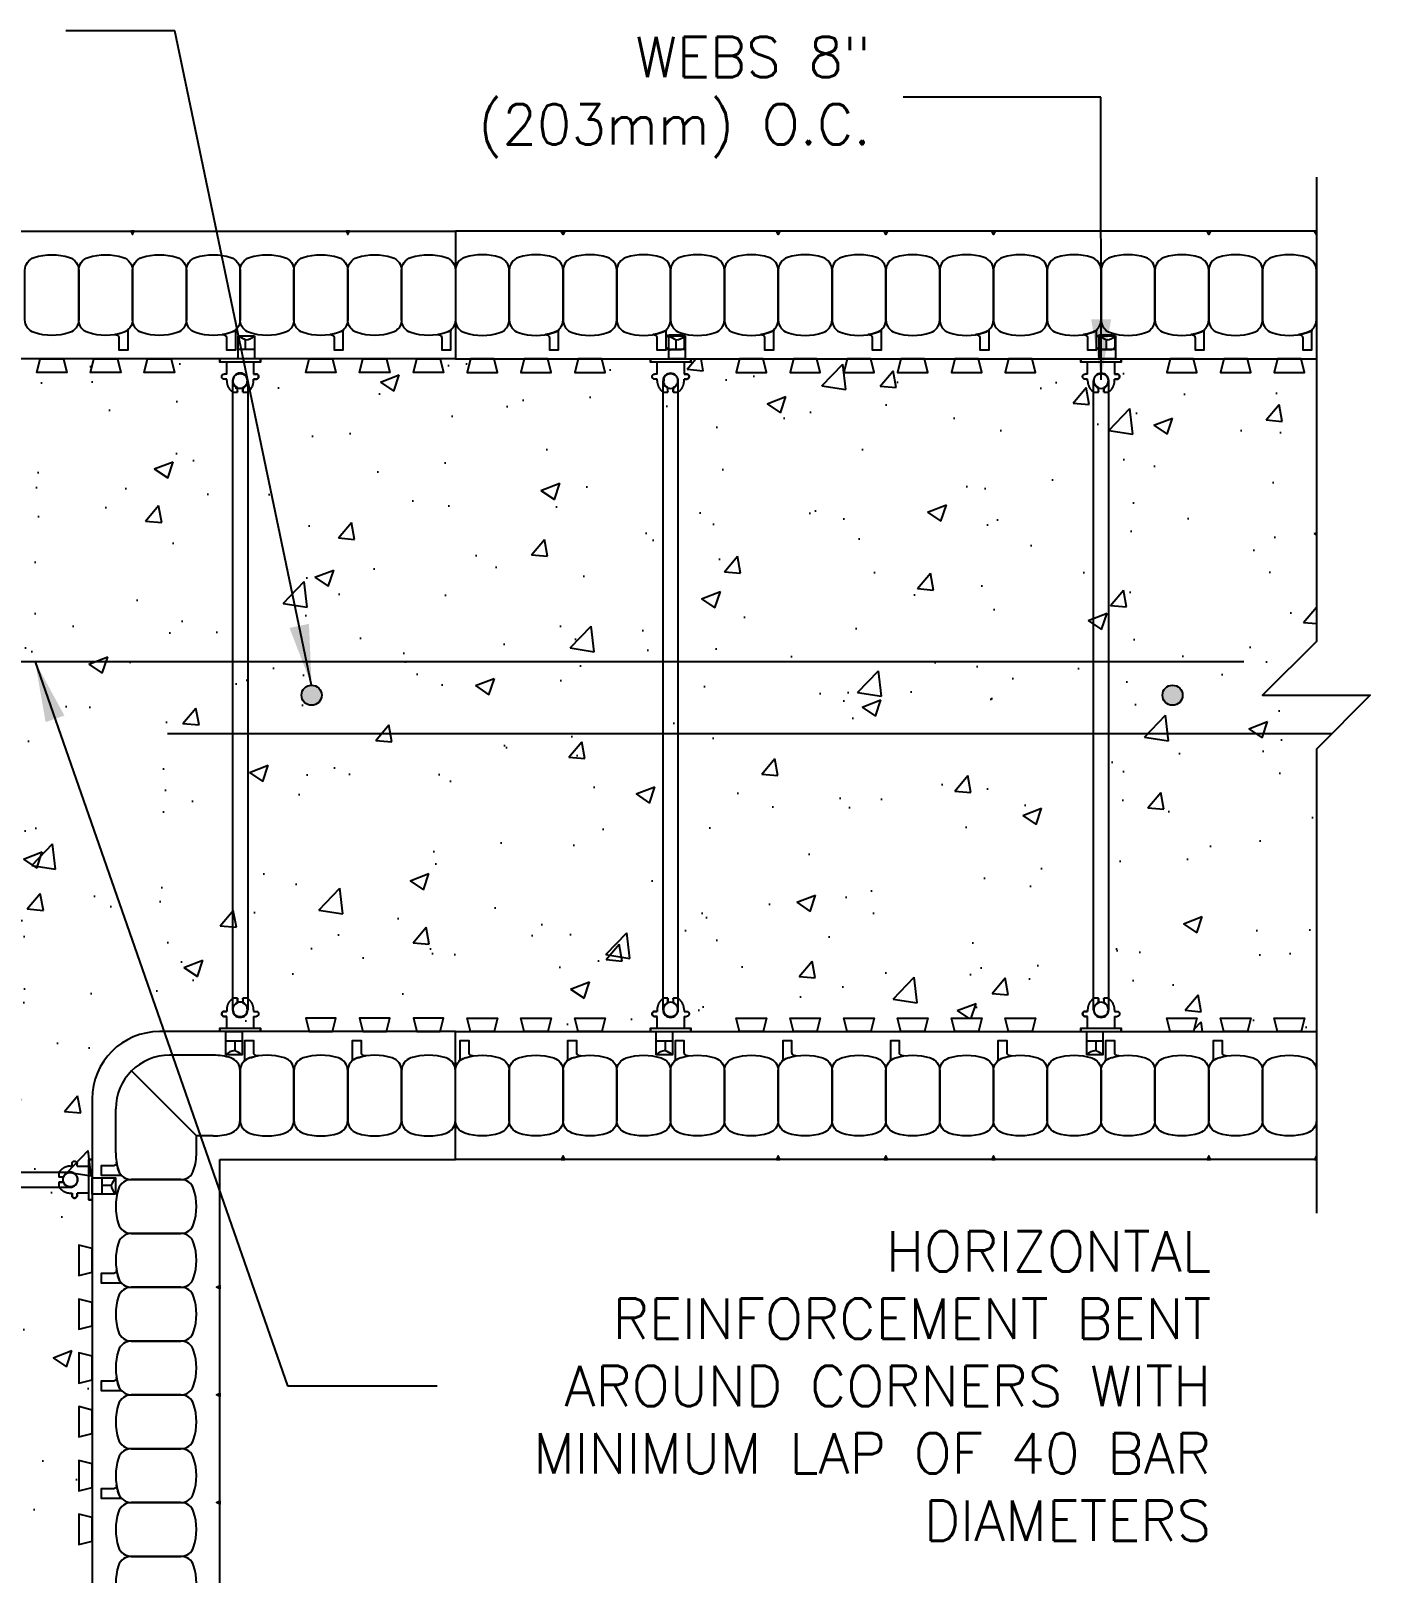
# Model space of a CAD drawing. Header units: inches. Extents: x 307.9 to 347.6, y 170.4 to 229.7.
# Drawn here: x 322.7 to 347.59, y 200.64 to 229.3 of the extents above; entities that cross this region are included whole.
import ezdxf

# ---------------------------------------------------------------- set-up
doc = ezdxf.new("R2010")
doc.units = ezdxf.units.IN
doc.header["$MEASUREMENT"] = 0
for name, color, linetype in [('HATCH', 12, 'Continuous'), ('line25', 2, 'Continuous'), ('LINE3', 3, 'Continuous'), ('LINE50', 5, 'Continuous'), ('LINE9', 9, 'Continuous'), ('TEXT', 4, 'Continuous')]:
    doc.layers.add(name, color=color, linetype=linetype)
doc.styles.add('DIM', font='romans.shx', dxfattribs={"width": 0.7})
doc.styles.add('ROMANS', font='romans.shx', dxfattribs={"height": 0.75})
doc.dimstyles.new('ext_12', dxfattribs={"dimscale": 12, "dimtxt": 0.09375, "dimasz": 0.09375, "dimexe": 0.09375, "dimexo": 0.0625, "dimgap": 0.0625, "dimtad": 1, "dimdec": 3, "dimzin": 3, "dimdsep": 46, "dimlunit": 4, "dimtxsty": 'DIM', "dimcen": 0.09, "dimdle": 0.09375, "dimclrt": 4, "dimadec": 0, "dimazin": 0, "dimtfac": 1, "dimtdec": 3, "dimtmove": 2, "dimatfit": 3, "dimfxl": 0, "dimfrac": 2, "dimtolj": 1, "dimtzin": 0, "dimarcsym": 0})

# ---------------------------------------------------------------- blocks, each defined once
blk = doc.blocks.new('WEB_CENTRE_TOP_12')
for p, q in [((-0.141, 11.688), (-0.141, 0)), ((0.141, 11.688), (0.141, 0))]:
    blk.add_line(p, q)
for centre in [(0, 11.688), (0, 0)]:
    blk.add_circle(centre, 0.141)
blk = doc.blocks.new('WEB_12_CENTRE_TOP')
for p, q in [((11.688, 0.141), (0, 0.141)), ((11.688, -0.141), (0, -0.141))]:
    blk.add_line(p, q)
for centre in [(0, 0), (11.688, 0)]:
    blk.add_circle(centre, 0.141)
blk = doc.blocks.new('FS')
for p, q in [((-0.344, 0.375), (-0.344, -0.375)), ((-0.125, -0.25), (-0.344, -0.25))]:
    blk.add_line(p, q)
at = {"color": 12}
blk.add_line((-0.587, -0.035), (-0.587, 0.268), dxfattribs=at)
blk.add_lwpolyline([(-0.837, 0.268), (-0.406, 0.268), (-0.406, -0.035), (-0.837, -0.035)], close=True)
for centre, radius, start, end in [((-1.011, 0.089), 0.25, 2.6078, 45.6899), ((-2.047, 0.723), 1.428, 327.936, 334.1534)]:
    blk.add_arc(centre, radius, start, end, dxfattribs=at)
for points, degree in [([(-0.399, 0.375), (-0.401, 0.375), (-0.404, 0.375), (-0.406, 0.375)], 3), ([(-0.344, 0.375), (-0.344, 0.375), (-0.355, 0.375), (-0.385, 0.375), (-0.399, 0.375)], 3), ([(-0.125, 0.25), (-0.125, 0.297)], 1), ([(-0.125, 0.297), (-0.125, 0.25)], 1), ([(-0.078, 0.343), (-0.078, 0.343), (-0.079, 0.343), (-0.079, 0.343)], 3), ([(-0.077, 0.343), (-0.077, 0.343), (-0.077, 0.343), (-0.078, 0.343)], 3), ([(-0.031, 0.297), (-0.031, 0.25)], 1), ([(-0.031, 0.25), (-0.031, 0.297)], 1), ([(-0.344, 0.25), (-0.125, 0.25)], 1), ([(0.126, 0.049), (0.115, 0.077), (0.071, 0.128), (-0.027, 0.144), (-0.113, 0.093), (-0.146, 0), (-0.113, -0.093), (-0.027, -0.144), (0.071, -0.128), (0.115, -0.077), (0.126, -0.049)], 3), ([(0, 0.25), (-0.031, 0.25)], 1), ([(0, 0.25), (0, 0.25)], 1), ([(0, 0.25), (0, 0.25)], 1), ([(0, 0.25), (0, 0.25)], 1), ([(0, 0.25), (0, 0.25)], 1), ([(0, 0.25), (0, 0.25)], 1), ([(0, 0.25), (0, 0.25)], 1), ([(0, 0.25), (0, 0.25)], 1), ([(0, 0.25), (0, 0.25)], 1), ([(0, 0.25), (0, 0.25)], 1), ([(0, 0.25), (0, 0.25)], 1), ([(0, 0.25), (0, 0.25)], 1), ([(0.126, 0.049), (0.126, 0.049)], 1), ([(0.126, 0.049), (0.126, 0.049)], 1), ([(0.126, 0.049), (0.126, 0.049)], 1), ([(0.126, 0.049), (0.126, 0.049)], 1), ([(0.198, 0.049), (0.174, 0.049), (0.15, 0.049), (0.126, 0.049)], 3), ([(0.126, 0.049), (0.198, 0.049)], 1), ([(0.213, 0.052), (0.208, 0.05), (0.203, 0.049), (0.198, 0.049)], 3), ([(0.198, 0.049), (0.198, 0.049)], 1), ([(0.198, 0.049), (0.198, 0.049)], 1), ([(0.198, 0.049), (0.198, 0.049)], 1), ([(0.198, 0.049), (0.198, 0.049)], 1), ([(0.198, 0.049), (0.198, 0.049)], 1), ([(0.198, 0.049), (0.198, 0.049)], 1), ([(0.198, 0.049), (0.198, 0.049)], 1), ([(0.198, 0.049), (0.198, 0.049)], 1), ([(0.213, 0.131), (0.213, 0.131)], 1), ([(0.213, 0.131), (0.213, 0.131)], 1), ([(0.213, 0.131), (0.213, 0.131)], 1), ([(0.213, 0.131), (0.213, 0.131)], 1), ([(0.213, 0.052), (0.213, 0.131)], 1), ([(-0.125, -0.25), (-0.125, -0.297)], 1), ([(-0.031, -0.25), (-0.031, -0.297)], 1), ([(0, -0.25), (-0.031, -0.25)], 1), ([(0, -0.25), (0, -0.25)], 1), ([(0, -0.25), (0, -0.25)], 1), ([(0, -0.25), (0, -0.25)], 1), ([(0, -0.25), (0, -0.25)], 1), ([(0, -0.25), (0, -0.25)], 1), ([(0, -0.25), (0, -0.25)], 1), ([(0, -0.25), (0, -0.25)], 1), ([(0, -0.25), (0, -0.25)], 1), ([(0, -0.25), (0, -0.25)], 1), ([(0, -0.25), (0, -0.25)], 1), ([(0, -0.25), (0, -0.25)], 1), ([(0, -0.25), (0, -0.25)], 1), ([(0, -0.25), (0, -0.25)], 1), ([(0, -0.25), (0, -0.25)], 1), ([(0, -0.25), (0, -0.25)], 1), ([(0, -0.25), (0, -0.25)], 1), ([(0, -0.25), (0, -0.25)], 1), ([(0, -0.25), (0, -0.25)], 1), ([(0, -0.25), (0, -0.25)], 1), ([(0, -0.25), (0, -0.25)], 1), ([(0, -0.25), (0, -0.25)], 1), ([(0, -0.25), (0, -0.25)], 1), ([(0, -0.25), (0, -0.25)], 1), ([(0, -0.25), (0, -0.25)], 1), ([(0.126, -0.049), (0.126, -0.049)], 1), ([(0.126, -0.049), (0.126, -0.049)], 1), ([(0.126, -0.049), (0.126, -0.049)], 1), ([(0.126, -0.049), (0.126, -0.049)], 1), ([(0.126, -0.049), (0.126, -0.049)], 1), ([(0.126, -0.049), (0.126, -0.049)], 1), ([(0.126, -0.049), (0.126, -0.049)], 1), ([(0.126, -0.049), (0.126, -0.049)], 1), ([(0.126, -0.049), (0.126, -0.049)], 1), ([(0.126, -0.049), (0.126, -0.049)], 1), ([(0.198, -0.049), (0.126, -0.049)], 1), ([(0.198, -0.049), (0.198, -0.049)], 1), ([(0.198, -0.049), (0.203, -0.049), (0.208, -0.05), (0.213, -0.052)], 3), ([(0.198, -0.049), (0.198, -0.049)], 1), ([(0.198, -0.049), (0.198, -0.049)], 1), ([(0.198, -0.049), (0.198, -0.049)], 1), ([(0.213, -0.131), (0.213, -0.052)], 1), ([(0.213, -0.131), (0.213, -0.131)], 1), ([(0.213, -0.131), (0.213, -0.131)], 1), ([(0.213, -0.131), (0.213, -0.131)], 1), ([(0.213, -0.131), (0.213, -0.131)], 1), ([(-0.406, -0.375), (-0.404, -0.375), (-0.401, -0.375), (-0.399, -0.375)], 3), ([(-0.399, -0.375), (-0.385, -0.375), (-0.355, -0.375), (-0.344, -0.375), (-0.344, -0.375)], 3), ([(-0.079, -0.343), (-0.079, -0.343), (-0.078, -0.343), (-0.078, -0.343)], 3), ([(-0.078, -0.343), (-0.077, -0.343), (-0.077, -0.343), (-0.077, -0.343)], 3)]:
    blk.add_open_spline(points, degree=degree)
for points, weights in [([(-0.406, 0.375), (-0.402, 0.375), (-0.399, 0.375)], [0.950305488115, 0.972587069138, 1]), ([(-0.079, 0.343), (-0.125, 0.343), (-0.125, 0.297)], [1, 0.70710678, 1]), ([(-0.125, 0.297), (-0.125, 0.317), (-0.098, 0.343), (-0.079, 0.343)], [1, 0.85355339, 0.85355339, 1]), ([(-0.031, 0.297), (-0.031, 0.343), (-0.077, 0.343)], [1, 0.70710678, 1]), ([(-0.077, 0.343), (-0.058, 0.343), (-0.031, 0.317), (-0.031, 0.297)], [1, 0.85355339, 0.85355339, 1]), ([(0.213, 0.131), (0.14, 0.25), (0, 0.25)], [0.864651574428, 0.794674169686, 0.958404415195]), ([(0.198, 0.049), (0.206, 0.049), (0.213, 0.052)], [1, 0.89208144177, 0.836150253337]), ([(0, -0.25), (0.14, -0.25), (0.213, -0.131)], [0.958404415409, 0.794674173519, 0.864651571113]), ([(0.213, -0.052), (0.206, -0.049), (0.198, -0.049)], [0.83615024178, 0.892081430621, 1]), ([(-0.399, -0.375), (-0.402, -0.375), (-0.406, -0.375)], [1, 0.972587069138, 0.950305488115]), ([(-0.079, -0.343), (-0.098, -0.343), (-0.125, -0.317), (-0.125, -0.297)], [1, 0.85355339, 0.85355339, 1]), ([(-0.078, -0.343), (-0.079, -0.343), (-0.079, -0.343)], [1, 0.70710678, 1]), ([(-0.031, -0.297), (-0.031, -0.317), (-0.058, -0.343), (-0.077, -0.343)], [1, 0.85355339, 0.85355339, 1])]:
    blk.add_rational_spline(points, weights, degree=2)
for points, weights, knots in [([(-0.399, 0.375), (-0.376, 0.375), (-0.36, 0.375), (-0.344, 0.375), (-0.344, 0.375)], [0.868718859319, 0.861102739573, 1, 0.861102742958, 0.868718858948], [0, 0, 0, 0.5, 0.5, 1, 1, 1]), ([(0.126, -0.049), (0.066, -0.203), (-0.073, -0.113), (-0.249, 0), (-0.073, 0.113), (0.066, 0.203), (0.126, 0.049)], [0.899508922286, 0.599718215298, 1, 0.54226024, 1, 0.599718224335, 0.899508908749], [0, 0, 0, 0.318112, 0.318112, 0.681888, 0.681888, 1, 1, 1]), ([(-0.344, -0.375), (-0.344, -0.375), (-0.36, -0.375), (-0.376, -0.375), (-0.399, -0.375)], [0.868718858569, 0.861102746415, 1, 0.861102734288, 0.868718859898], [0, 0, 0, 0.5, 0.5, 1, 1, 1])]:
    blk.add_rational_spline(points, weights, degree=2, knots=knots)
blk.add_open_spline([(-0.587, 0.1), (-0.762, 0.1)], degree=1, dxfattribs=at)

msp = doc.modelspace()

# ---------------------------------------------------------------- hatches: boundary and pattern name
at = {"layer": 'HATCH'}
h = msp.add_hatch(dxfattribs=at)
h.set_pattern_fill('AR-CONC', color=256, scale=0.5, style=0)
h.set_pattern_definition([(50, (73.0676, 16.5013), (3.5863, -0.31376), [0.375, -4.125]), (355, (73.0676, 16.5013), (-0.693757, 3.76096), [0.3, -3.3]), (100.4514, (73.3665, 16.475), (2.892547, 3.447198), [0.3187, -3.50571]), (46.1842, (73.0676, 17.5013), (5.336205, -0.827595), [0.5625, -6.1875]), (96.6356, (73.5123, 17.4323), (4.67331, 4.87059), [0.47805, -5.258565]), (351.1842, (73.0676, 17.5013), (4.67331, 4.87059), [0.45, -4.95]), (21, (73.5676, 17.2513), (2.984535, -2.013094), [0.375, -4.125]), (326, (73.5676, 17.2513), (1.216577, 3.62575), [0.3, -3.3]), (71.4514, (73.8163, 17.0835), (4.201113, 1.612652), [0.3187, -3.50571]), (37.5, (73.0676, 16.5013), (0.0607993, 1.6644693), [0, -3.26, 0, -3.35, 0, -3.3125]), (7.5, (73.0676, 16.5013), (1.315348, 1.972059), [0, -1.91, 0, -3.185, 0, -1.2625]), (327.5, (71.9526, 16.5013), (2.669112, -0.1127744), [0, -1.25, 0, -3.9, 0, -5.175]), (317.5, (71.4526, 16.5013), (2.915931, 0.500525), [0, -1.625, 0, -2.59, 0, -3.675])])
h.paths.add_polyline_path([(346.5851, 223.2067), (346.3039, 223.2067), (346.3662, 222.9567), (345.8039, 222.9567), (345.8662, 223.2067), (345.3039, 223.2067), (345.3662, 222.9567), (344.8039, 222.9567), (344.8662, 223.2067), (344.3039, 223.2067), (344.3662, 222.9567), (343.8039, 222.9567), (343.8662, 223.2067), (341.3039, 223.2067), (341.3662, 222.9567), (340.8039, 222.9567), (340.8662, 223.2067), (340.3039, 223.2067), (340.3662, 222.9567), (339.8039, 222.9567), (339.8662, 223.2067), (339.3039, 223.2067), (339.3662, 222.9567), (338.8039, 222.9567), (338.8662, 223.2067), (338.3039, 223.2067), (338.3662, 222.9567), (337.8039, 222.9567), (337.8662, 223.2067), (337.3039, 223.2067), (337.3662, 222.9567), (336.8039, 222.9567), (336.8662, 223.2067), (336.3039, 223.2067), (336.3662, 222.9567), (335.8039, 222.9567), (335.8662, 223.2067), (333.3039, 223.2067), (333.3662, 222.9567), (332.8039, 222.9567), (332.8662, 223.2067), (332.3039, 223.2067), (332.3662, 222.9567), (331.8039, 222.9567), (331.8662, 223.2067), (331.3039, 223.2067), (331.3662, 222.9567), (330.8039, 222.9567), (330.8662, 223.2067), (330.5851, 223.2067), (330.3039, 223.2067), (330.3662, 222.9567), (329.8039, 222.9567), (329.8662, 223.2067), (329.3039, 223.2067), (329.3662, 222.9567), (328.8039, 222.9567), (328.8662, 223.2067), (328.3039, 223.2067), (328.3662, 222.9567), (327.8039, 222.9567), (327.8662, 223.2067), (325.3039, 223.2067), (325.3662, 222.9567), (324.8039, 222.9567), (324.8662, 223.2067), (324.3039, 223.2067), (324.3662, 222.9567), (323.8039, 222.9567), (323.8662, 223.2067), (323.3039, 223.2067), (323.3662, 222.9567), (322.8039, 222.9567), (322.8662, 223.2067), (322.3039, 223.2067), (322.3662, 222.9567), (321.8039, 222.9567), (321.8662, 223.2067), (321.3039, 223.2067), (321.3662, 222.9567), (320.8039, 222.9567), (320.8662, 223.2067), (320.3039, 223.2067), (320.3662, 222.9567), (319.8039, 222.9567), (319.8662, 223.2067), (317.3039, 223.2067), (317.3662, 222.9567), (316.8039, 222.9567), (316.8662, 223.2067), (316.3039, 223.2067), (316.3662, 222.9567), (315.8039, 222.9567), (315.8662, 223.2067), (315.3039, 223.2067), (315.3662, 222.9567), (314.8039, 222.9567), (314.8662, 223.2067), (314.3039, 223.2067), (314.3662, 222.9567), (313.8039, 222.9567), (313.8662, 223.2067), (312.0851, 223.2067, 0.4142136), (311.3351, 222.4567), (311.3351, 220.6756), (311.5851, 220.7379), (311.5851, 220.1756), (311.3351, 220.2379), (311.3351, 219.6756), (311.5851, 219.7379), (311.5851, 219.1756), (311.3351, 219.2379), (311.3351, 218.6756), (311.5851, 218.7379), (311.5851, 218.1756), (311.3351, 218.2379), (311.3351, 217.6756), (311.5851, 217.7379), (311.5851, 217.1756), (311.3351, 217.2379), (311.3351, 214.6756), (311.5851, 214.7379), (311.5851, 214.1756), (311.3351, 214.2379), (311.3351, 213.6756), (311.5851, 213.7379), (311.5851, 213.1756), (311.3351, 213.2379), (311.3351, 212.6756), (311.5851, 212.7379), (311.5851, 212.1756), (311.3351, 212.2379), (311.3351, 211.6756), (311.5851, 211.7379), (311.5851, 211.1756), (311.3351, 211.2379), (311.3351, 210.6756), (311.5851, 210.7379), (311.5851, 210.1756), (311.3351, 210.2379), (311.3351, 209.6756), (311.5851, 209.7379), (311.5851, 209.1756), (311.3351, 209.2379), (311.3351, 206.6756), (311.5851, 206.7379), (311.5851, 206.1756), (311.3351, 206.2379), (311.3351, 205.6756), (311.5851, 205.7379), (311.5851, 205.1756), (311.3351, 205.2379), (311.3351, 204.6756), (311.5851, 204.7379), (311.5851, 204.1756), (311.3351, 204.2379), (311.3351, 203.6756), (311.5851, 203.7379), (311.5851, 203.1756), (311.3351, 203.2379), (311.3351, 202.6756), (311.5851, 202.7379), (311.5851, 202.1756), (311.3351, 202.2379), (311.3351, 201.6756), (311.5851, 201.7379), (311.5851, 201.1756), (311.3351, 201.2379), (311.3351, 198.6756), (311.5851, 198.7379), (311.5851, 198.1756), (311.3351, 198.2379), (311.3351, 197.6756), (311.5851, 197.7379), (311.5851, 197.1756), (311.3351, 197.2379), (311.3351, 196.6756), (311.5851, 196.7379), (311.5851, 196.1756), (311.3351, 196.2379), (311.3351, 195.6756), (311.5851, 195.7379), (311.5851, 195.1756), (311.3351, 195.2379), (311.3351, 194.6756), (311.5851, 194.7379), (311.5851, 194.1756), (311.3351, 194.2379), (311.3351, 193.6756), (311.5851, 193.7379), (311.5851, 193.1756), (311.3351, 193.2379), (311.3351, 190.6756), (311.5851, 190.7379), (311.5851, 190.1756), (311.3351, 190.2379), (311.3351, 189.6756), (311.5851, 189.7379), (311.5851, 189.1756), (311.3351, 189.2379), (311.3351, 188.6756), (311.5851, 188.7379), (311.5851, 188.1756), (311.3351, 188.2379), (311.3351, 187.9567), (311.3351, 187.6756), (311.5851, 187.7379), (311.5851, 187.1756), (311.3351, 187.2379), (311.3351, 186.6756), (311.5851, 186.7379), (311.5851, 186.1756), (311.3351, 186.2379), (311.3351, 185.6756), (311.5851, 185.7379), (311.5851, 185.1756), (311.3351, 185.2379), (311.3351, 182.6756), (311.5851, 182.7379), (311.5851, 182.1756), (311.3351, 182.2379), (311.3351, 181.6756), (311.5851, 181.7379), (311.5851, 181.1756), (311.3351, 181.2379), (311.3351, 180.6756), (311.5851, 180.7379), (311.5851, 180.1756), (311.3351, 180.2379), (311.3351, 179.9567), (323.8351, 179.9567), (323.8351, 180.2379), (323.5851, 180.1756), (323.5851, 180.7379), (323.8351, 180.6756), (323.8351, 181.2379), (323.5851, 181.1756), (323.5851, 181.7379), (323.8351, 181.6756), (323.8351, 182.2379), (323.5851, 182.1756), (323.5851, 182.7379), (323.8351, 182.6756), (323.8351, 185.2379), (323.5851, 185.1756), (323.5851, 185.7379), (323.8351, 185.6756), (323.8351, 186.2379), (323.5851, 186.1756), (323.5851, 186.7379), (323.8351, 186.6756), (323.8351, 187.2379), (323.5851, 187.1756), (323.5851, 187.7379), (323.8351, 187.6756), (323.8351, 187.9567), (323.8351, 188.2379), (323.5851, 188.1756), (323.5851, 188.7379), (323.8351, 188.6756), (323.8351, 189.2379), (323.5851, 189.1756), (323.5851, 189.7379), (323.8351, 189.6756), (323.8351, 190.2379), (323.5851, 190.1756), (323.5851, 190.7379), (323.8351, 190.6756), (323.8351, 193.2379), (323.5851, 193.1756), (323.5851, 193.7379), (323.8351, 193.6756), (323.8351, 194.2379), (323.5851, 194.1756), (323.5851, 194.7379), (323.8351, 194.6756), (323.8351, 195.2379), (323.5851, 195.1756), (323.5851, 195.7379), (323.8351, 195.6756), (323.8351, 196.2379), (323.5851, 196.1756), (323.5851, 196.7379), (323.8351, 196.6756), (323.8351, 197.2379), (323.5851, 197.1756), (323.5851, 197.7379), (323.8351, 197.6756), (323.8351, 198.2379), (323.5851, 198.1756), (323.5851, 198.7379), (323.8351, 198.6756), (323.8351, 201.2379), (323.5851, 201.1756), (323.5851, 201.7379), (323.8351, 201.6756), (323.8351, 202.2379), (323.5851, 202.1756), (323.5851, 202.7379), (323.8351, 202.6756), (323.8351, 203.2379), (323.5851, 203.1756), (323.5851, 203.7379), (323.8351, 203.6756), (323.8351, 204.2379), (323.5851, 204.1756), (323.5851, 204.7379), (323.8351, 204.6756), (323.8351, 205.2379), (323.5851, 205.1756), (323.5851, 205.7379), (323.8351, 205.6756), (323.8351, 206.2379), (323.5851, 206.1756), (323.5851, 206.7379), (323.8351, 206.6756), (323.8351, 209.4567, -0.4142136), (325.0851, 210.7067), (327.8662, 210.7067), (327.8039, 210.9567), (328.3662, 210.9567), (328.3039, 210.7067), (328.8662, 210.7067), (328.8039, 210.9567), (329.3662, 210.9567), (329.3039, 210.7067), (329.8662, 210.7067), (329.8039, 210.9567), (330.3662, 210.9567), (330.3039, 210.7067), (330.5851, 210.7067), (330.8662, 210.7067), (330.8039, 210.9567), (331.3662, 210.9567), (331.3039, 210.7067), (331.8662, 210.7067), (331.8039, 210.9567), (332.3662, 210.9567), (332.3039, 210.7067), (332.8662, 210.7067), (332.8039, 210.9567), (333.3662, 210.9567), (333.3039, 210.7067), (335.8662, 210.7067), (335.8039, 210.9567), (336.3662, 210.9567), (336.3039, 210.7067), (336.8662, 210.7067), (336.8039, 210.9567), (337.3662, 210.9567), (337.3039, 210.7067), (337.8662, 210.7067), (337.8039, 210.9567), (338.3662, 210.9567), (338.3039, 210.7067), (338.8662, 210.7067), (338.8039, 210.9567), (339.3662, 210.9567), (339.3039, 210.7067), (339.8662, 210.7067), (339.8039, 210.9567), (340.3662, 210.9567), (340.3039, 210.7067), (340.8662, 210.7067), (340.8039, 210.9567), (341.3662, 210.9567), (341.3039, 210.7067), (343.8662, 210.7067), (343.8039, 210.9567), (344.3662, 210.9567), (344.3039, 210.7067), (344.8662, 210.7067), (344.8039, 210.9567), (345.3662, 210.9567), (345.3039, 210.7067), (345.8662, 210.7067), (345.8039, 210.9567), (346.3662, 210.9567), (346.3039, 210.7067), (346.5851, 210.7067)])
at = {"layer": 'LINE3'}
for points in [[(328.1007, 216.9577, 1), (327.7257, 216.9577, 1)], [(344.1007, 216.9577, 1), (343.7257, 216.9577, 1)]]:
    msp.add_hatch(color=256, dxfattribs=at).paths.add_polyline_path(points)

# ---------------------------------------------------------------- linework, layer by layer
at = {"layer": 'line25'}
for p, q in [((330.5851, 223.2067), (312.0851, 223.2067)), ((330.5851, 223.2067), (346.5851, 223.2067)), ((330.5851, 210.7067), (325.0851, 210.7067)), ((330.5851, 210.7067), (346.5851, 210.7067)), ((323.8351, 209.4567), (323.8351, 187.9567))]:
    msp.add_line(p, q, dxfattribs=at)
for points in [[(323.3039, 223.2067), (323.3662, 222.9567), (322.8039, 222.9567), (322.8662, 223.2067)], [(324.3039, 223.2067), (324.3662, 222.9567), (323.8039, 222.9567), (323.8662, 223.2067)], [(325.3039, 223.2067), (325.3662, 222.9567), (324.8039, 222.9567), (324.8662, 223.2067)], [(328.3039, 223.2067), (328.3662, 222.9567), (327.8039, 222.9567), (327.8662, 223.2067)], [(329.3039, 223.2067), (329.3662, 222.9567), (328.8039, 222.9567), (328.8662, 223.2067)], [(330.3039, 223.2067), (330.3662, 222.9567), (329.8039, 222.9567), (329.8662, 223.2067)], [(330.8662, 223.2067), (330.8039, 222.9567), (331.3662, 222.9567), (331.3039, 223.2067)], [(331.8662, 223.2067), (331.8039, 222.9567), (332.3662, 222.9567), (332.3039, 223.2067)], [(332.8662, 223.2067), (332.8039, 222.9567), (333.3662, 222.9567), (333.3039, 223.2067)], [(335.8662, 223.2067), (335.8039, 222.9567), (336.3662, 222.9567), (336.3039, 223.2067)], [(336.8662, 223.2067), (336.8039, 222.9567), (337.3662, 222.9567), (337.3039, 223.2067)], [(337.8662, 223.2067), (337.8039, 222.9567), (338.3662, 222.9567), (338.3039, 223.2067)], [(338.8662, 223.2067), (338.8039, 222.9567), (339.3662, 222.9567), (339.3039, 223.2067)], [(339.8662, 223.2067), (339.8039, 222.9567), (340.3662, 222.9567), (340.3039, 223.2067)], [(340.8662, 223.2067), (340.8039, 222.9567), (341.3662, 222.9567), (341.3039, 223.2067)], [(343.8662, 223.2067), (343.8039, 222.9567), (344.3662, 222.9567), (344.3039, 223.2067)], [(344.8662, 223.2067), (344.8039, 222.9567), (345.3662, 222.9567), (345.3039, 223.2067)], [(345.8662, 223.2067), (345.8039, 222.9567), (346.3662, 222.9567), (346.3039, 223.2067)], [(328.3039, 210.7067), (328.3662, 210.9567), (327.8039, 210.9567), (327.8662, 210.7067)], [(329.3039, 210.7067), (329.3662, 210.9567), (328.8039, 210.9567), (328.8662, 210.7067)], [(330.3039, 210.7067), (330.3662, 210.9567), (329.8039, 210.9567), (329.8662, 210.7067)], [(330.8662, 210.7067), (330.8039, 210.9567), (331.3662, 210.9567), (331.3039, 210.7067)], [(331.8662, 210.7067), (331.8039, 210.9567), (332.3662, 210.9567), (332.3039, 210.7067)], [(332.8662, 210.7067), (332.8039, 210.9567), (333.3662, 210.9567), (333.3039, 210.7067)], [(335.8662, 210.7067), (335.8039, 210.9567), (336.3662, 210.9567), (336.3039, 210.7067)], [(336.8662, 210.7067), (336.8039, 210.9567), (337.3662, 210.9567), (337.3039, 210.7067)], [(337.8662, 210.7067), (337.8039, 210.9567), (338.3662, 210.9567), (338.3039, 210.7067)], [(338.8662, 210.7067), (338.8039, 210.9567), (339.3662, 210.9567), (339.3039, 210.7067)], [(339.8662, 210.7067), (339.8039, 210.9567), (340.3662, 210.9567), (340.3039, 210.7067)], [(340.8662, 210.7067), (340.8039, 210.9567), (341.3662, 210.9567), (341.3039, 210.7067)], [(343.8662, 210.7067), (343.8039, 210.9567), (344.3662, 210.9567), (344.3039, 210.7067)], [(344.8662, 210.7067), (344.8039, 210.9567), (345.3662, 210.9567), (345.3039, 210.7067)], [(345.8662, 210.7067), (345.8039, 210.9567), (346.3662, 210.9567), (346.3039, 210.7067)], [(323.8351, 206.6756), (323.5851, 206.7379), (323.5851, 206.1756), (323.8351, 206.2379)], [(323.8351, 205.6756), (323.5851, 205.7379), (323.5851, 205.1756), (323.8351, 205.2379)], [(323.8351, 204.6756), (323.5851, 204.7379), (323.5851, 204.1756), (323.8351, 204.2379)], [(323.8351, 203.6756), (323.5851, 203.7379), (323.5851, 203.1756), (323.8351, 203.2379)], [(323.8351, 202.6756), (323.5851, 202.7379), (323.5851, 202.1756), (323.8351, 202.2379)], [(323.8351, 201.6756), (323.5851, 201.7379), (323.5851, 201.1756), (323.8351, 201.2379)]]:
    msp.add_lwpolyline(points, close=True, dxfattribs=at)
msp.add_arc((325.0851, 209.4567), 1.25, 90, 180, dxfattribs=at)
at = {"layer": 'LINE3'}
msp.add_line((346.8666, 216.2393), (325.2367, 216.2393), dxfattribs=at)
msp.add_lwpolyline([(345.2367, 217.5815), (319.9613, 217.5815, 0.4142136), (316.9613, 214.5815), (316.9613, 188.3317)], format="xyb", dxfattribs=at)
for centre in [(327.9132, 216.9577), (343.9132, 216.9577)]:
    msp.add_circle(centre, 0.1875, dxfattribs=at)
at = {"layer": 'LINE50'}
for p, q in [((308.9601, 225.5817), (330.5851, 225.5817)), ((330.5851, 225.5817), (330.5851, 223.2067)), ((346.5851, 225.5817), (330.5851, 225.5817)), ((330.5851, 225.5817), (330.5851, 223.2067)), ((330.5851, 208.3317), (330.5851, 210.7067)), ((330.5851, 208.3317), (330.5851, 210.7067)), ((326.2101, 208.3317), (330.5851, 208.3317)), ((326.2101, 187.9567), (326.2101, 208.3317)), ((346.5851, 208.3317), (330.5851, 208.3317))]:
    msp.add_line(p, q, dxfattribs=at)
at = {"layer": 'LINE9'}
for p, q in [((334.5643, 223.3752), (334.5851, 223.3752)), ((326.0851, 210.2692), (325.2726, 210.2692)), ((325.7726, 208.7692), (324.5655, 209.9763)), ((324.2726, 208.4567), (324.2726, 209.2692)), ((325.7726, 208.4567), (325.7726, 208.7692)), ((326.0851, 208.7692), (325.7726, 208.7692))]:
    msp.add_line(p, q, dxfattribs=at)
for points in [[(346.5851, 226.5817), (346.5851, 217.9567), (345.5851, 216.9567), (347.5851, 216.9567), (346.5851, 215.9567), (346.5851, 207.3317)], [(346.5851, 225.5172), (346.5851, 225.5172), (346.5538, 225.5817), (346.5851, 225.5817)], [(346.5851, 208.3962), (346.5538, 208.3317), (346.5851, 208.3317)]]:
    msp.add_lwpolyline(points, dxfattribs=at)
for points in [[(324.5538, 225.5817), (324.5851, 225.5172), (324.6163, 225.5817)], [(328.5538, 225.5817), (328.5851, 225.5172), (328.6163, 225.5817)], [(332.6163, 225.5817), (332.5851, 225.5172), (332.5538, 225.5817)], [(336.6163, 225.5817), (336.5851, 225.5172), (336.5538, 225.5817)], [(338.6163, 225.5817), (338.5851, 225.5172), (338.5538, 225.5817)], [(340.6163, 225.5817), (340.5851, 225.5172), (340.5538, 225.5817)], [(344.6163, 225.5817), (344.5851, 225.5172), (344.5538, 225.5817)], [(332.6163, 208.3317), (332.5851, 208.3962), (332.5538, 208.3317)], [(336.6163, 208.3317), (336.5851, 208.3962), (336.5538, 208.3317)], [(338.6163, 208.3317), (338.5851, 208.3962), (338.5538, 208.3317)], [(340.6163, 208.3317), (340.5851, 208.3962), (340.5538, 208.3317)], [(344.6163, 208.3317), (344.5851, 208.3962), (344.5538, 208.3317)], [(326.2101, 205.9255), (326.1456, 205.9567), (326.2101, 205.988)], [(326.2101, 203.9255), (326.1456, 203.9567), (326.2101, 203.988)], [(326.2101, 201.9255), (326.1456, 201.9567), (326.2101, 201.988)]]:
    msp.add_lwpolyline(points, close=True, dxfattribs=at)
for points in [[(323.412, 223.6958, -0.1576708), (322.7582, 223.6958, -0.3253046), (322.5851, 223.9336), (322.5851, 224.8548, -0.3253046), (322.7582, 225.0927, -0.1576708), (323.412, 225.0927, -0.3253046), (323.5851, 224.8548), (323.5851, 223.9336, -0.3253046)], [(324.412, 223.6958, -0.1576708), (323.7582, 223.6958, -0.3253046), (323.5851, 223.9336), (323.5851, 224.8548, -0.3253046), (323.7582, 225.0927, -0.1576708), (324.412, 225.0927, -0.3253046), (324.5851, 224.8548), (324.5851, 223.9336, -0.3253046)], [(325.412, 223.6958, -0.1576708), (324.7582, 223.6958, -0.3253046), (324.5851, 223.9336), (324.5851, 224.8548, -0.3253046), (324.7582, 225.0927, -0.1576708), (325.412, 225.0927, -0.3253046), (325.5851, 224.8548), (325.5851, 223.9336, -0.3253046)], [(326.412, 223.6958, -0.1576708), (325.7582, 223.6958, -0.3253046), (325.5851, 223.9336), (325.5851, 224.8548, -0.3253046), (325.7582, 225.0927, -0.1576708), (326.412, 225.0927, -0.3253046), (326.5851, 224.8548), (326.5851, 223.9336, -0.3253046)], [(327.412, 223.6958, -0.1576708), (326.7582, 223.6958, -0.3253046), (326.5851, 223.9336), (326.5851, 224.8548, -0.3253046), (326.7582, 225.0927, -0.1576708), (327.412, 225.0927, -0.3253046), (327.5851, 224.8548), (327.5851, 223.9336, -0.3253046)], [(328.412, 223.6958, -0.1576708), (327.7582, 223.6958, -0.3253046), (327.5851, 223.9336), (327.5851, 224.8548, -0.3253046), (327.7582, 225.0927, -0.1576708), (328.412, 225.0927, -0.3253046), (328.5851, 224.8548), (328.5851, 223.9336, -0.3253046)], [(329.412, 223.6958, -0.1576708), (328.7582, 223.6958, -0.3253046), (328.5851, 223.9336), (328.5851, 224.8548, -0.3253046), (328.7582, 225.0927, -0.1576708), (329.412, 225.0927, -0.3253046), (329.5851, 224.8548), (329.5851, 223.9336, -0.3253046)], [(330.412, 223.6958, -0.1576708), (329.7582, 223.6958, -0.3253046), (329.5851, 223.9336), (329.5851, 224.8548, -0.3253046), (329.7582, 225.0927, -0.1576708), (330.412, 225.0927, -0.3253046), (330.5851, 224.8548), (330.5851, 223.9336, -0.3253046)], [(330.7582, 223.6958, 0.1576708), (331.412, 223.6958, 0.3253046), (331.5851, 223.9336), (331.5851, 224.8548, 0.3253046), (331.412, 225.0927, 0.1576708), (330.7582, 225.0927, 0.3253046), (330.5851, 224.8548), (330.5851, 223.9336, 0.3253046)], [(331.7582, 223.6958, 0.1576708), (332.412, 223.6958, 0.3253046), (332.5851, 223.9336), (332.5851, 224.8548, 0.3253046), (332.412, 225.0927, 0.1576708), (331.7582, 225.0927, 0.3253046), (331.5851, 224.8548), (331.5851, 223.9336, 0.3253046)], [(332.7582, 223.6958, 0.1576708), (333.412, 223.6958, 0.3253046), (333.5851, 223.9336), (333.5851, 224.8548, 0.3253046), (333.412, 225.0927, 0.1576708), (332.7582, 225.0927, 0.3253046), (332.5851, 224.8548), (332.5851, 223.9336, 0.3253046)], [(333.7582, 223.6958, 0.1576708), (334.412, 223.6958, 0.3253046), (334.5851, 223.9336), (334.5851, 224.8548, 0.3253046), (334.412, 225.0927, 0.1576708), (333.7582, 225.0927, 0.3253046), (333.5851, 224.8548), (333.5851, 223.9336, 0.3253046)], [(334.7582, 223.6958, 0.1576708), (335.412, 223.6958, 0.3253046), (335.5851, 223.9336), (335.5851, 224.8548, 0.3253046), (335.412, 225.0927, 0.1576708), (334.7582, 225.0927, 0.3253046), (334.5851, 224.8548), (334.5851, 223.9336, 0.3253046)], [(335.7582, 223.6958, 0.1576708), (336.412, 223.6958, 0.3253046), (336.5851, 223.9336), (336.5851, 224.8548, 0.3253046), (336.412, 225.0927, 0.1576708), (335.7582, 225.0927, 0.3253046), (335.5851, 224.8548), (335.5851, 223.9336, 0.3253046)], [(336.7582, 223.6958, 0.1576708), (337.412, 223.6958, 0.3253046), (337.5851, 223.9336), (337.5851, 224.8548, 0.3253046), (337.412, 225.0927, 0.1576708), (336.7582, 225.0927, 0.3253046), (336.5851, 224.8548), (336.5851, 223.9336, 0.3253046)], [(337.7582, 223.6958, 0.1576708), (338.412, 223.6958, 0.3253046), (338.5851, 223.9336), (338.5851, 224.8548, 0.3253046), (338.412, 225.0927, 0.1576708), (337.7582, 225.0927, 0.3253046), (337.5851, 224.8548), (337.5851, 223.9336, 0.3253046)], [(338.7582, 223.6958, 0.1576708), (339.412, 223.6958, 0.3253046), (339.5851, 223.9336), (339.5851, 224.8548, 0.3253046), (339.412, 225.0927, 0.1576708), (338.7582, 225.0927, 0.3253046), (338.5851, 224.8548), (338.5851, 223.9336, 0.3253046)], [(339.7582, 223.6958, 0.1576708), (340.412, 223.6958, 0.3253046), (340.5851, 223.9336), (340.5851, 224.8548, 0.3253046), (340.412, 225.0927, 0.1576708), (339.7582, 225.0927, 0.3253046), (339.5851, 224.8548), (339.5851, 223.9336, 0.3253046)], [(340.7582, 223.6958, 0.1576708), (341.412, 223.6958, 0.3253046), (341.5851, 223.9336), (341.5851, 224.8548, 0.3253046), (341.412, 225.0927, 0.1576708), (340.7582, 225.0927, 0.3253046), (340.5851, 224.8548), (340.5851, 223.9336, 0.3253046)], [(341.7582, 223.6958, 0.1576708), (342.412, 223.6958, 0.3253046), (342.5851, 223.9336), (342.5851, 224.8548, 0.3253046), (342.412, 225.0927, 0.1576708), (341.7582, 225.0927, 0.3253046), (341.5851, 224.8548), (341.5851, 223.9336, 0.3253046)], [(342.7582, 223.6958, 0.1576708), (343.412, 223.6958, 0.3253046), (343.5851, 223.9336), (343.5851, 224.8548, 0.3253046), (343.412, 225.0927, 0.1576708), (342.7582, 225.0927, 0.3253046), (342.5851, 224.8548), (342.5851, 223.9336, 0.3253046)], [(343.7582, 223.6958, 0.1576708), (344.412, 223.6958, 0.3253046), (344.5851, 223.9336), (344.5851, 224.8548, 0.3253046), (344.412, 225.0927, 0.1576708), (343.7582, 225.0927, 0.3253046), (343.5851, 224.8548), (343.5851, 223.9336, 0.3253046)], [(344.7582, 223.6958, 0.1576708), (345.412, 223.6958, 0.3253046), (345.5851, 223.9336), (345.5851, 224.8548, 0.3253046), (345.412, 225.0927, 0.1576708), (344.7582, 225.0927, 0.3253046), (344.5851, 224.8548), (344.5851, 223.9336, 0.3253046)], [(345.7582, 223.6958, 0.1576708), (346.412, 223.6958, 0.3253046), (346.5851, 223.9336), (346.5851, 224.8548, 0.3253046), (346.412, 225.0927, 0.1576708), (345.7582, 225.0927, 0.3253046), (345.5851, 224.8548), (345.5851, 223.9336, 0.3253046)], [(324.412, 223.6958, -0.0372667), (324.2583, 223.6584, -0.4630356), (324.331, 223.5968), (324.331, 223.3752), (324.5018, 223.3752), (324.5018, 223.7213, -0.1890024), (324.5185, 223.7637, -0.1284074)], [(326.412, 223.6958, -0.0372667), (326.2583, 223.6584, -0.4630356), (326.331, 223.5968), (326.331, 223.3752), (326.5018, 223.3752), (326.5018, 223.7213, -0.1890024), (326.5185, 223.7637, -0.1284074)], [(328.412, 223.6958, -0.0372667), (328.2583, 223.6584, -0.4630356), (328.331, 223.5968), (328.331, 223.3752), (328.5018, 223.3752), (328.5018, 223.7213, -0.1890024), (328.5185, 223.7637, -0.1284074)], [(330.412, 223.6958, -0.0372667), (330.2583, 223.6584, -0.4630356), (330.331, 223.5968), (330.331, 223.3752), (330.5018, 223.3752), (330.5018, 223.7213, -0.1890024), (330.5185, 223.7637, -0.1284074)], [(332.412, 223.6958, -0.0372667), (332.2583, 223.6584, -0.4630356), (332.331, 223.5968), (332.331, 223.3752), (332.5018, 223.3752), (332.5018, 223.7213, -0.1890024), (332.5185, 223.7637, -0.1284074)], [(334.412, 223.6958, -0.0372667), (334.2583, 223.6584, -0.4630356), (334.331, 223.5968), (334.331, 223.3752), (334.5018, 223.3752), (334.5018, 223.7213, -0.1890024), (334.5185, 223.7637, -0.1284074)], [(334.5018, 223.5902, -0.4142136), (334.5643, 223.6527), (334.7767, 223.6527, -0.4142136), (334.8392, 223.5902), (334.8392, 223.4377, -0.4142136), (334.7767, 223.3752), (334.5643, 223.3752, -0.4142136), (334.5018, 223.4377)], [(336.412, 223.6958, -0.0372667), (336.2583, 223.6584, -0.4630356), (336.331, 223.5968), (336.331, 223.3752), (336.5018, 223.3752), (336.5018, 223.7213, -0.1890024), (336.5185, 223.7637, -0.1284074)], [(338.412, 223.6958, -0.0372667), (338.2583, 223.6584, -0.4630356), (338.331, 223.5968), (338.331, 223.3752), (338.5018, 223.3752), (338.5018, 223.7213, -0.1890024), (338.5185, 223.7637, -0.1284074)], [(340.412, 223.6958, -0.0372667), (340.2583, 223.6584, -0.4630356), (340.331, 223.5968), (340.331, 223.3752), (340.5018, 223.3752), (340.5018, 223.7213, -0.1890024), (340.5185, 223.7637, -0.1284074)], [(342.412, 223.6958, -0.0372667), (342.2583, 223.6584, -0.4630356), (342.331, 223.5968), (342.331, 223.3752), (342.5018, 223.3752), (342.5018, 223.7213, -0.1890024), (342.5185, 223.7637, -0.1284074)], [(342.5018, 223.5902, -0.4142136), (342.5643, 223.6527), (342.7767, 223.6527, -0.4142136), (342.8392, 223.5902), (342.8392, 223.4377, -0.4142136), (342.7767, 223.3752), (342.5643, 223.3752, -0.4142136), (342.5018, 223.4377)], [(344.412, 223.6958, -0.0372667), (344.2583, 223.6584, -0.4630356), (344.331, 223.5968), (344.331, 223.3752), (344.5018, 223.3752), (344.5018, 223.7213, -0.1890024), (344.5185, 223.7637, -0.1284074)], [(346.412, 223.6958, -0.0372667), (346.2583, 223.6584, -0.4630356), (346.331, 223.5968), (346.331, 223.3752), (346.5018, 223.3752), (346.5018, 223.7213, -0.1890024), (346.5185, 223.7637, -0.1284074)], [(326.7582, 210.2177, -0.0372667), (326.9119, 210.255, -0.4630356), (326.8392, 210.3167), (326.8392, 210.5383), (326.6683, 210.5383), (326.6683, 210.1922, -0.1890024), (326.6517, 210.1497, -0.1284074)], [(328.7582, 210.2177, -0.0372667), (328.9119, 210.255, -0.4630356), (328.8392, 210.3167), (328.8392, 210.5383), (328.6683, 210.5383), (328.6683, 210.1922, -0.1890024), (328.6517, 210.1497, -0.1284074)], [(330.7582, 210.2177, -0.0372667), (330.9119, 210.255, -0.4630356), (330.8392, 210.3167), (330.8392, 210.5383), (330.6683, 210.5383), (330.6683, 210.1922, -0.1890024), (330.6517, 210.1497, -0.1284074)], [(332.7582, 210.2177, -0.0372667), (332.9119, 210.255, -0.4630356), (332.8392, 210.3167), (332.8392, 210.5383), (332.6683, 210.5383), (332.6683, 210.1922, -0.1890024), (332.6517, 210.1497, -0.1284074)], [(334.7582, 210.2177, -0.0372667), (334.9119, 210.255, -0.4630356), (334.8392, 210.3167), (334.8392, 210.5383), (334.6683, 210.5383), (334.6683, 210.1922, -0.1890024), (334.6517, 210.1497, -0.1284074)], [(336.7582, 210.2177, -0.0372667), (336.9119, 210.255, -0.4630356), (336.8392, 210.3167), (336.8392, 210.5383), (336.6683, 210.5383), (336.6683, 210.1922, -0.1890024), (336.6517, 210.1497, -0.1284074)], [(338.7582, 210.2177, -0.0372667), (338.9119, 210.255, -0.4630356), (338.8392, 210.3167), (338.8392, 210.5383), (338.6683, 210.5383), (338.6683, 210.1922, -0.1890024), (338.6517, 210.1497, -0.1284074)], [(340.7582, 210.2177, -0.0372667), (340.9119, 210.255, -0.4630356), (340.8392, 210.3167), (340.8392, 210.5383), (340.6683, 210.5383), (340.6683, 210.1922, -0.1890024), (340.6517, 210.1497, -0.1284074)], [(342.7582, 210.2177, -0.0372667), (342.9119, 210.255, -0.4630356), (342.8392, 210.3167), (342.8392, 210.5383), (342.6683, 210.5383), (342.6683, 210.1922, -0.1890024), (342.6517, 210.1497, -0.1284074)], [(344.7582, 210.2177, -0.0372667), (344.9119, 210.255, -0.4630356), (344.8392, 210.3167), (344.8392, 210.5383), (344.6683, 210.5383), (344.6683, 210.1922, -0.1890024), (344.6517, 210.1497, -0.1284074)], [(327.412, 210.2177, 0.1576708), (326.7582, 210.2177, 0.3253046), (326.5851, 209.9798), (326.5851, 209.0586, 0.3253046), (326.7582, 208.8208, 0.1576708), (327.412, 208.8208, 0.3253046), (327.5851, 209.0586), (327.5851, 209.9798, 0.3253046)], [(328.412, 210.2177, 0.1576708), (327.7582, 210.2177, 0.3253046), (327.5851, 209.9798), (327.5851, 209.0586, 0.3253046), (327.7582, 208.8208, 0.1576708), (328.412, 208.8208, 0.3253046), (328.5851, 209.0586), (328.5851, 209.9798, 0.3253046)], [(329.412, 210.2177, 0.1576708), (328.7582, 210.2177, 0.3253046), (328.5851, 209.9798), (328.5851, 209.0586, 0.3253046), (328.7582, 208.8208, 0.1576708), (329.412, 208.8208, 0.3253046), (329.5851, 209.0586), (329.5851, 209.9798, 0.3253046)], [(330.412, 210.2177, 0.1576708), (329.7582, 210.2177, 0.3253046), (329.5851, 209.9798), (329.5851, 209.0586, 0.3253046), (329.7582, 208.8208, 0.1576708), (330.412, 208.8208, 0.3253046), (330.5851, 209.0586), (330.5851, 209.9798, 0.3253046)], [(330.7582, 210.2177, -0.1576708), (331.412, 210.2177, -0.3253046), (331.5851, 209.9798), (331.5851, 209.0586, -0.3253046), (331.412, 208.8208, -0.1576708), (330.7582, 208.8208, -0.3253046), (330.5851, 209.0586), (330.5851, 209.9798, -0.3253046)], [(331.7582, 210.2177, -0.1576708), (332.412, 210.2177, -0.3253046), (332.5851, 209.9798), (332.5851, 209.0586, -0.3253046), (332.412, 208.8208, -0.1576708), (331.7582, 208.8208, -0.3253046), (331.5851, 209.0586), (331.5851, 209.9798, -0.3253046)], [(332.7582, 210.2177, -0.1576708), (333.412, 210.2177, -0.3253046), (333.5851, 209.9798), (333.5851, 209.0586, -0.3253046), (333.412, 208.8208, -0.1576708), (332.7582, 208.8208, -0.3253046), (332.5851, 209.0586), (332.5851, 209.9798, -0.3253046)], [(333.7582, 210.2177, -0.1576708), (334.412, 210.2177, -0.3253046), (334.5851, 209.9798), (334.5851, 209.0586, -0.3253046), (334.412, 208.8208, -0.1576708), (333.7582, 208.8208, -0.3253046), (333.5851, 209.0586), (333.5851, 209.9798, -0.3253046)], [(334.7582, 210.2177, -0.1576708), (335.412, 210.2177, -0.3253046), (335.5851, 209.9798), (335.5851, 209.0586, -0.3253046), (335.412, 208.8208, -0.1576708), (334.7582, 208.8208, -0.3253046), (334.5851, 209.0586), (334.5851, 209.9798, -0.3253046)], [(335.7582, 210.2177, -0.1576708), (336.412, 210.2177, -0.3253046), (336.5851, 209.9798), (336.5851, 209.0586, -0.3253046), (336.412, 208.8208, -0.1576708), (335.7582, 208.8208, -0.3253046), (335.5851, 209.0586), (335.5851, 209.9798, -0.3253046)], [(336.7582, 210.2177, -0.1576708), (337.412, 210.2177, -0.3253046), (337.5851, 209.9798), (337.5851, 209.0586, -0.3253046), (337.412, 208.8208, -0.1576708), (336.7582, 208.8208, -0.3253046), (336.5851, 209.0586), (336.5851, 209.9798, -0.3253046)], [(337.7582, 210.2177, -0.1576708), (338.412, 210.2177, -0.3253046), (338.5851, 209.9798), (338.5851, 209.0586, -0.3253046), (338.412, 208.8208, -0.1576708), (337.7582, 208.8208, -0.3253046), (337.5851, 209.0586), (337.5851, 209.9798, -0.3253046)], [(338.7582, 210.2177, -0.1576708), (339.412, 210.2177, -0.3253046), (339.5851, 209.9798), (339.5851, 209.0586, -0.3253046), (339.412, 208.8208, -0.1576708), (338.7582, 208.8208, -0.3253046), (338.5851, 209.0586), (338.5851, 209.9798, -0.3253046)], [(339.7582, 210.2177, -0.1576708), (340.412, 210.2177, -0.3253046), (340.5851, 209.9798), (340.5851, 209.0586, -0.3253046), (340.412, 208.8208, -0.1576708), (339.7582, 208.8208, -0.3253046), (339.5851, 209.0586), (339.5851, 209.9798, -0.3253046)], [(340.7582, 210.2177, -0.1576708), (341.412, 210.2177, -0.3253046), (341.5851, 209.9798), (341.5851, 209.0586, -0.3253046), (341.412, 208.8208, -0.1576708), (340.7582, 208.8208, -0.3253046), (340.5851, 209.0586), (340.5851, 209.9798, -0.3253046)], [(341.7582, 210.2177, -0.1576708), (342.412, 210.2177, -0.3253046), (342.5851, 209.9798), (342.5851, 209.0586, -0.3253046), (342.412, 208.8208, -0.1576708), (341.7582, 208.8208, -0.3253046), (341.5851, 209.0586), (341.5851, 209.9798, -0.3253046)], [(342.7582, 210.2177, -0.1576708), (343.412, 210.2177, -0.3253046), (343.5851, 209.9798), (343.5851, 209.0586, -0.3253046), (343.412, 208.8208, -0.1576708), (342.7582, 208.8208, -0.3253046), (342.5851, 209.0586), (342.5851, 209.9798, -0.3253046)], [(343.7582, 210.2177, -0.1576708), (344.412, 210.2177, -0.3253046), (344.5851, 209.9798), (344.5851, 209.0586, -0.3253046), (344.412, 208.8208, -0.1576708), (343.7582, 208.8208, -0.3253046), (343.5851, 209.0586), (343.5851, 209.9798, -0.3253046)], [(344.7582, 210.2177, -0.1576708), (345.412, 210.2177, -0.3253046), (345.5851, 209.9798), (345.5851, 209.0586, -0.3253046), (345.412, 208.8208, -0.1576708), (344.7582, 208.8208, -0.3253046), (344.5851, 209.0586), (344.5851, 209.9798, -0.3253046)], [(345.7582, 210.2177, -0.1576708), (346.412, 210.2177, -0.3253046), (346.5851, 209.9798), (346.5851, 209.0586, -0.3253046), (346.412, 208.8208, -0.1576708), (345.7582, 208.8208, -0.3253046), (345.5851, 209.0586), (345.5851, 209.9798, -0.3253046)], [(324.3241, 208.1298, -0.0372667), (324.2868, 208.2835, -0.4630356), (324.2251, 208.2108), (324.0035, 208.2108), (324.0035, 208.04), (324.3496, 208.04, -0.1890024), (324.3921, 208.0233, -0.1284074)], [(324.3241, 207.7836, 0.1576708), (324.3241, 207.1298, 0.3253046), (324.562, 206.9567), (325.4832, 206.9567, 0.3253046), (325.721, 207.1298, 0.1576708), (325.721, 207.7836, 0.3253046), (325.4832, 207.9567), (324.562, 207.9567, 0.3253046)], [(324.3241, 206.7836, 0.1576708), (324.3241, 206.1298, 0.3253046), (324.562, 205.9567), (325.4832, 205.9567, 0.3253046), (325.721, 206.1298, 0.1576708), (325.721, 206.7836, 0.3253046), (325.4832, 206.9567), (324.562, 206.9567, 0.3253046)], [(324.3241, 206.1298, -0.0372667), (324.2868, 206.2835, -0.4630356), (324.2251, 206.2108), (324.0035, 206.2108), (324.0035, 206.04), (324.3496, 206.04, -0.1890024), (324.3921, 206.0233, -0.1284074)], [(324.3241, 205.7836, 0.1576708), (324.3241, 205.1298, 0.3253046), (324.562, 204.9567), (325.4832, 204.9567, 0.3253046), (325.721, 205.1298, 0.1576708), (325.721, 205.7836, 0.3253046), (325.4832, 205.9567), (324.562, 205.9567, 0.3253046)], [(324.3241, 204.7836, 0.1576708), (324.3241, 204.1298, 0.3253046), (324.562, 203.9567), (325.4832, 203.9567, 0.3253046), (325.721, 204.1298, 0.1576708), (325.721, 204.7836, 0.3253046), (325.4832, 204.9567), (324.562, 204.9567, 0.3253046)], [(324.3241, 204.1298, -0.0372667), (324.2868, 204.2835, -0.4630356), (324.2251, 204.2108), (324.0035, 204.2108), (324.0035, 204.04), (324.3496, 204.04, -0.1890024), (324.3921, 204.0233, -0.1284074)], [(324.3241, 203.7836, 0.1576708), (324.3241, 203.1298, 0.3253046), (324.562, 202.9567), (325.4832, 202.9567, 0.3253046), (325.721, 203.1298, 0.1576708), (325.721, 203.7836, 0.3253046), (325.4832, 203.9567), (324.562, 203.9567, 0.3253046)], [(324.3241, 202.7836, 0.1576708), (324.3241, 202.1298, 0.3253046), (324.562, 201.9567), (325.4832, 201.9567, 0.3253046), (325.721, 202.1298, 0.1576708), (325.721, 202.7836, 0.3253046), (325.4832, 202.9567), (324.562, 202.9567, 0.3253046)], [(324.3241, 202.1298, -0.0372667), (324.2868, 202.2835, -0.4630356), (324.2251, 202.2108), (324.0035, 202.2108), (324.0035, 202.04), (324.3496, 202.04, -0.1890024), (324.3921, 202.0233, -0.1284074)], [(324.3241, 201.7836, 0.1576708), (324.3241, 201.1298, 0.3253046), (324.562, 200.9567), (325.4832, 200.9567, 0.3253046), (325.721, 201.1298, 0.1576708), (325.721, 201.7836, 0.3253046), (325.4832, 201.9567), (324.562, 201.9567, 0.3253046)], [(324.3241, 200.7836, 0.1576708), (324.3241, 200.1298, 0.3253046), (324.562, 199.9567), (325.4832, 199.9567, 0.3253046), (325.721, 200.1298, 0.1576708), (325.721, 200.7836, 0.3253046), (325.4832, 200.9567), (324.562, 200.9567, 0.3253046)]]:
    msp.add_lwpolyline(points, format="xyb", close=True, dxfattribs=at)
for points in [[(326.412, 210.2177, 0.0783514), (326.0851, 210.2692, 0.3253046)], [(326.0851, 208.7692, 0.0783514), (326.412, 208.8208, 0.3253046), (326.5851, 209.0586), (326.5851, 209.9798, 0.3253046), (326.412, 210.2177, 0.1576708)], [(324.2726, 208.4567, 0.0783514), (324.3241, 208.1298, 0.3253046), (324.562, 207.9567), (325.4832, 207.9567, 0.3253046), (325.721, 208.1298, 0.0783514), (325.7726, 208.4567, 0.3253046)]]:
    msp.add_lwpolyline(points, format="xyb", dxfattribs=at)
msp.add_arc((325.2726, 209.2692), 1, 90, 180, dxfattribs=at)

# ---------------------------------------------------------------- block references
for p, rotation in [((326.5851, 222.8007), 270), ((334.5851, 222.8007), 270), ((342.5851, 222.8007), 270), ((326.5851, 211.1147), 90), ((334.5851, 211.1147), 90), ((342.5851, 211.1147), 90), ((323.4291, 207.9567), 180)]:
    msp.add_blockref('FS', p, dxfattribs=dict(at, rotation=rotation))
at = {"layer": 'LINE9', "xscale": -1}
msp.add_blockref('WEB_CENTRE_TOP_12', (326.5851, 211.1137), dxfattribs=at)
at = {"layer": 'LINE9', "xscale": -1, "rotation": 90}
for name, p in [('WEB_12_CENTRE_TOP', (334.5851, 222.8007)), ('WEB_12_CENTRE_TOP', (342.5851, 222.8007)), ('WEB_CENTRE_TOP_12', (323.4291, 207.9567))]:
    msp.add_blockref(name, p, dxfattribs=at)

# ---------------------------------------------------------------- texts
at = {"layer": 'TEXT', "char_height": 0.75, "attachment_point": 6, "style": 'ROMANS'}
for s, insert, width in [('WEBS 8" (203mm) O.C.', (338.3036, 228.069), 8.560952), ('HORIZONTAL REINFORCEMENT BENT AROUND CORNERS WITH MINIMUM LAP OF 40 BAR DIAMETERS', (344.6302, 204.1227), 15.022051)]:
    msp.add_mtext(s, dxfattribs=dict(at, insert=insert, width=width))

# ---------------------------------------------------------------- leaders
at = {"layer": 'TEXT'}
for points in [[(327.9132, 217.1452), (325.3699, 229.3034), (323.3424, 229.3034)], [(342.5858, 222.8197), (342.5824, 228.069), (338.9037, 228.069)], [(322.774, 217.5815), (327.4657, 204.1227), (330.2456, 204.1227)]]:
    msp.add_leader(points, dimstyle='ext_12', dxfattribs=at)

doc.saveas('drawing.dxf')
